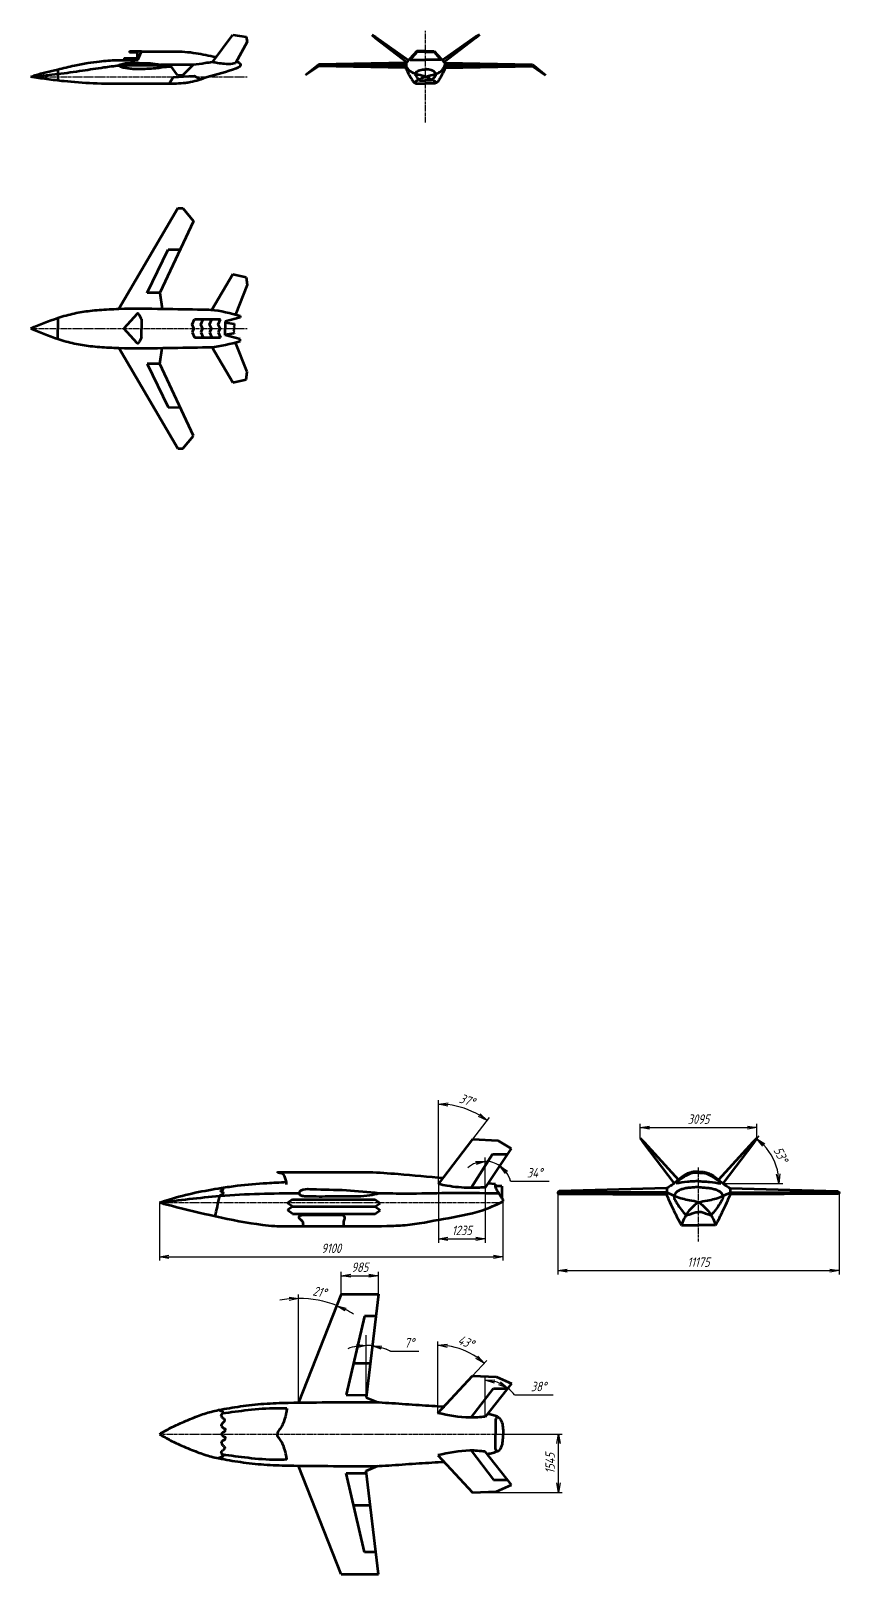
# Model space of a CAD drawing. Header units: millimetres. Extents: x -985956116104 to 1932156, y -552630487266 to 633586.
# Drawn here: x 5459 to 5887, y 35536 to 36354 of the extents above; entities that cross this region are included whole.
import ezdxf

# ---------------------------------------------------------------- set-up
doc = ezdxf.new("R2010")
doc.units = ezdxf.units.MM
doc.linetypes.add('CENTER', pattern=[2, 1.25, -0.25, 0.25, -0.25])
for name, color, linetype, lineweight in [('_axes (Оси)', 6, 'CENTER', 30), ('_basic (Основной)', 4, 'Continuous', 60), ('_contour (Тонкий)', 7, 'Continuous', 30)]:
    doc.layers.add(name, color=color, linetype=linetype, lineweight=lineweight)
doc.styles.add('ESKD', font='eskd.shx', dxfattribs={"oblique": 15, "height": 5})
doc.dimstyles.new('ESKD', dxfattribs={"dimtxt": 5, "dimasz": 5, "dimexe": 2, "dimexo": 0, "dimgap": 2, "dimtad": 1, "dimtoh": 1, "dimzin": 12, "dimdsep": 46, "dimtxsty": 'ESKD', "dimblk1": 'OPEN', "dimblk2": 'OPEN', "dimsah": 1, "dimcen": 5, "dimclrd": 256, "dimclre": 256, "dimclrt": 2, "dimadec": 0, "dimazin": 0, "dimtfac": 1, "dimtmove": 0, "dimatfit": 3, "dimldrblk": 'OPEN', "dimfxl": 1, "dimtolj": 1, "dimtzin": 12, "dimlwd": -1, "dimlwe": -1, "dimarcsym": 0})

# ---------------------------------------------------------------- blocks, each defined once
blk = doc.blocks.new('_OPEN')
at = {"color": 0, "linetype": 'ByBlock'}
for p, q in [((-1, 0.17), (0, 0)), ((0, 0), (-1, -0.17)), ((0, 0), (-1, 0))]:
    blk.add_line(p, q, dxfattribs=at)
blk = doc.blocks.new('*D606')
at = {"layer": '_contour (Тонкий)', "transparency": 16777216}
for p, q in [((5527.08, 35732.95), (5527.08, 35702.2)), ((5708.99, 35733.41), (5708.99, 35702.2)), ((5532.08, 35704.2), (5703.99, 35704.2))]:
    blk.add_line(p, q, dxfattribs=at)
at = {"layer": 'Defpoints', "color": 0, "transparency": 16777216}
for p in [(5527.08, 35732.95), (5708.99, 35733.41), (5708.99, 35704.2)]:
    blk.add_point(p, dxfattribs=at)
at = {"layer": '_contour (Тонкий)', "transparency": 16777216, "xscale": 5, "yscale": 5, "zscale": 5, "rotation": 180}
blk.add_blockref('_OPEN', (5527.08, 35704.2), dxfattribs=at)
at = {"layer": '_contour (Тонкий)', "transparency": 16777216, "xscale": 5, "yscale": 5, "zscale": 5}
blk.add_blockref('_OPEN', (5708.99, 35704.2), dxfattribs=at)
at = {"layer": '_contour (Тонкий)', "color": 2, "transparency": 16777216, "insert": (5618.03, 35708.7), "char_height": 5, "attachment_point": 5, "style": 'ESKD'}
blk.add_mtext('\\A1;9100', dxfattribs=at)
blk = doc.blocks.new('*D607')
at = {"layer": '_contour (Тонкий)', "transparency": 16777216}
for p, q in [((5674.89, 35742.68), (5674.89, 35711.68)), ((5699.58, 35740.91), (5699.58, 35711.68)), ((5679.89, 35713.68), (5694.58, 35713.68))]:
    blk.add_line(p, q, dxfattribs=at)
at = {"layer": 'Defpoints', "color": 0, "transparency": 16777216}
for p in [(5674.89, 35742.68), (5699.58, 35740.91), (5699.58, 35713.68)]:
    blk.add_point(p, dxfattribs=at)
at = {"layer": '_contour (Тонкий)', "transparency": 16777216, "xscale": 5, "yscale": 5, "zscale": 5, "rotation": 180}
blk.add_blockref('_OPEN', (5674.89, 35713.68), dxfattribs=at)
at = {"layer": '_contour (Тонкий)', "transparency": 16777216, "xscale": 5, "yscale": 5, "zscale": 5}
blk.add_blockref('_OPEN', (5699.58, 35713.68), dxfattribs=at)
at = {"layer": '_contour (Тонкий)', "color": 2, "transparency": 16777216, "insert": (5687.23, 35718.18), "char_height": 5, "attachment_point": 5, "style": 'ESKD'}
blk.add_mtext('\\A1;1235', dxfattribs=at)
blk = doc.blocks.new('*D608')
at = {"layer": '_contour (Тонкий)', "transparency": 16777216}
for p, q in [((5623.38, 35684.43), (5623.38, 35696.17)), ((5628.38, 35694.17), (5638.05, 35694.17)), ((5643.05, 35684.43), (5643.05, 35696.17))]:
    blk.add_line(p, q, dxfattribs=at)
at = {"layer": 'Defpoints', "color": 0, "transparency": 16777216}
for p in [(5643.05, 35694.17), (5623.38, 35684.43), (5643.05, 35684.43)]:
    blk.add_point(p, dxfattribs=at)
at = {"layer": '_contour (Тонкий)', "transparency": 16777216, "xscale": 5, "yscale": 5, "zscale": 5, "rotation": 180}
blk.add_blockref('_OPEN', (5623.38, 35694.17), dxfattribs=at)
at = {"layer": '_contour (Тонкий)', "transparency": 16777216, "xscale": 5, "yscale": 5, "zscale": 5}
blk.add_blockref('_OPEN', (5643.05, 35694.17), dxfattribs=at)
at = {"layer": '_contour (Тонкий)', "color": 2, "transparency": 16777216, "insert": (5633.21, 35698.67), "char_height": 5, "attachment_point": 5, "style": 'ESKD'}
blk.add_mtext('\\A1;985', dxfattribs=at)
blk = doc.blocks.new('*D609')
at = {"layer": '_contour (Тонкий)', "transparency": 16777216}
for p, q in [((5781.7, 35767.03), (5781.7, 35774.63)), ((5786.7, 35772.63), (5838.56, 35772.63)), ((5843.56, 35767.03), (5843.56, 35774.63))]:
    blk.add_line(p, q, dxfattribs=at)
at = {"layer": 'Defpoints', "color": 0, "transparency": 16777216}
for p in [(5843.56, 35772.63), (5781.7, 35767.03), (5843.56, 35767.03)]:
    blk.add_point(p, dxfattribs=at)
at = {"layer": '_contour (Тонкий)', "transparency": 16777216, "xscale": 5, "yscale": 5, "zscale": 5, "rotation": 180}
blk.add_blockref('_OPEN', (5781.7, 35772.63), dxfattribs=at)
at = {"layer": '_contour (Тонкий)', "transparency": 16777216, "xscale": 5, "yscale": 5, "zscale": 5}
blk.add_blockref('_OPEN', (5843.56, 35772.63), dxfattribs=at)
at = {"layer": '_contour (Тонкий)', "color": 2, "transparency": 16777216, "insert": (5812.63, 35777.13), "char_height": 5, "attachment_point": 5, "style": 'ESKD'}
blk.add_mtext('\\A1;3095', dxfattribs=at)
blk = doc.blocks.new('*D610')
at = {"layer": '_contour (Тонкий)', "transparency": 16777216}
for p, q in [((5738.13, 35738.19), (5738.13, 35694.86)), ((5887.13, 35738.19), (5887.13, 35694.86)), ((5743.13, 35696.86), (5882.13, 35696.86))]:
    blk.add_line(p, q, dxfattribs=at)
at = {"layer": 'Defpoints', "color": 0, "transparency": 16777216}
for p in [(5738.13, 35738.19), (5887.13, 35738.19), (5887.13, 35696.86)]:
    blk.add_point(p, dxfattribs=at)
at = {"layer": '_contour (Тонкий)', "transparency": 16777216, "xscale": 5, "yscale": 5, "zscale": 5, "rotation": 180}
blk.add_blockref('_OPEN', (5738.13, 35696.86), dxfattribs=at)
at = {"layer": '_contour (Тонкий)', "transparency": 16777216, "xscale": 5, "yscale": 5, "zscale": 5}
blk.add_blockref('_OPEN', (5887.13, 35696.86), dxfattribs=at)
at = {"layer": '_contour (Тонкий)', "color": 2, "transparency": 16777216, "insert": (5812.63, 35701.36), "char_height": 5, "attachment_point": 5, "style": 'ESKD'}
blk.add_mtext('\\A1;11175', dxfattribs=at)
blk = doc.blocks.new('*D611')
at = {"layer": '_contour (Тонкий)', "transparency": 16777216}
blk.add_line((5600.76, 35675.34), (5600.76, 35684.14), dxfattribs=at)
for start, end in [(95.19467, 100.38933), (68.5138, 90), (58.12446, 63.31913)]:
    blk.add_arc((5600.76, 35626.97), 55.17, start, end, dxfattribs=at)
at = {"layer": 'Defpoints', "color": 0, "transparency": 16777216}
for p in [(5614.41, 35680.42), (5623.38, 35684.43), (5600.76, 35675.34), (5600.76, 35626.97), (5600.76, 35626.97)]:
    blk.add_point(p, dxfattribs=at)
at = {"layer": '_contour (Тонкий)', "transparency": 16777216, "xscale": 5, "yscale": 5, "zscale": 5}
for p, rotation in [((5600.76, 35682.14), 2.597333120006582), ((5620.97, 35678.3), 155.9164624053254)]:
    blk.add_blockref('_OPEN', p, dxfattribs=dict(at, rotation=rotation))
at = {"layer": '_contour (Тонкий)', "color": 2, "transparency": 16777216, "insert": (5611.89, 35685.59), "char_height": 5, "attachment_point": 5, "rotation": 349.2569, "style": 'ESKD'}
blk.add_mtext('\\A1;21°', dxfattribs=at)
blk = doc.blocks.new('*D612')
at = {"layer": '_contour (Тонкий)', "transparency": 16777216}
blk.add_line((5649.36, 35654.12), (5664.46, 35654.12), dxfattribs=at)
for start, end in [(100.41834, 110.83668), (83.24197, 90), (62.31791, 83.24197), (62.40529, 72.82363)]:
    blk.add_arc((5636.57, 35629.74), 27.54, start, end, dxfattribs=at)
at = {"layer": 'Defpoints', "color": 0, "transparency": 16777216}
for p in [(5643.05, 35684.43), (5636.57, 35662.65), (5637.65, 35657.25), (5636.57, 35629.74), (5636.57, 35629.74)]:
    blk.add_point(p, dxfattribs=at)
at = {"layer": '_contour (Тонкий)', "transparency": 16777216, "xscale": 5, "yscale": 5, "zscale": 5}
for p, rotation in [((5636.57, 35657.27), 5.20916918623181), ((5639.81, 35657.08), 168.032800485204)]:
    blk.add_blockref('_OPEN', p, dxfattribs=dict(at, rotation=rotation))
at = {"layer": '_contour (Тонкий)', "color": 2, "transparency": 16777216, "insert": (5659.41, 35658.62), "char_height": 5, "attachment_point": 5, "style": 'ESKD'}
blk.add_mtext('\\A1;7°', dxfattribs=at)
blk = doc.blocks.new('*D613')
at = {"layer": '_contour (Тонкий)', "transparency": 16777216}
for p, q in [((5674.61, 35642.33), (5674.61, 35659.38)), ((5692.88, 35641.14), (5700.4, 35649.28))]:
    blk.add_line(p, q, dxfattribs=at)
blk.add_arc((5674.61, 35621.41), 35.97, 55.18042, 82.02932, dxfattribs=at)
at = {"layer": 'Defpoints', "color": 0, "transparency": 16777216}
for p in [(5691.79, 35653.01), (5674.61, 35642.33), (5692.88, 35641.14), (5674.61, 35621.41), (5674.61, 35621.41)]:
    blk.add_point(p, dxfattribs=at)
at = {"layer": '_contour (Тонкий)', "transparency": 16777216, "xscale": 5, "yscale": 5, "zscale": 5}
for p, rotation in [((5674.61, 35657.38), 176.0146624658253), ((5699.05, 35647.81), 321.1950869009864)]:
    blk.add_blockref('_OPEN', p, dxfattribs=dict(at, rotation=rotation))
at = {"layer": '_contour (Тонкий)', "color": 2, "transparency": 16777216, "insert": (5689.37, 35659.09), "char_height": 5, "attachment_point": 5, "rotation": 338.60487, "style": 'ESKD'}
blk.add_mtext('\\A1;43°', dxfattribs=at)
blk = doc.blocks.new('*D614')
at = {"layer": '_contour (Тонкий)', "transparency": 16777216}
for p, q in [((5699.64, 35637.03), (5699.64, 35640.76)), ((5715.13, 35630.98), (5735.69, 35630.98))]:
    blk.add_line(p, q, dxfattribs=at)
for start, end in [(66.39578, 75.11192), (36.61961, 51.50769)]:
    blk.add_arc((5699.64, 35619.47), 19.3, start, end, dxfattribs=at)
at = {"layer": 'Defpoints', "color": 0, "transparency": 16777216}
for p in [(5699.64, 35637.03), (5703.92, 35638.28), (5713.63, 35637.05), (5699.64, 35619.47), (5699.64, 35619.47)]:
    blk.add_point(p, dxfattribs=at)
at = {"layer": '_contour (Тонкий)', "transparency": 16777216, "xscale": 5, "yscale": 5, "zscale": 5}
for p, rotation in [((5699.64, 35638.76), 172.5559576662607), ((5711.65, 35634.57), 328.9517335787407)]:
    blk.add_blockref('_OPEN', p, dxfattribs=dict(at, rotation=rotation))
at = {"layer": '_contour (Тонкий)', "color": 2, "transparency": 16777216, "insert": (5727.91, 35635.48), "char_height": 5, "attachment_point": 5, "style": 'ESKD'}
blk.add_mtext('\\A1;38°', dxfattribs=at)
blk = doc.blocks.new('*D615')
at = {"layer": '_contour (Тонкий)', "transparency": 16777216}
for p, q in [((5709.09, 35610.25), (5740.48, 35610.25)), ((5738.48, 35584.36), (5738.48, 35605.25)), ((5692.88, 35579.36), (5740.48, 35579.36))]:
    blk.add_line(p, q, dxfattribs=at)
at = {"layer": 'Defpoints', "color": 0, "transparency": 16777216}
for p in [(5709.09, 35610.25), (5738.48, 35610.25), (5692.88, 35579.36)]:
    blk.add_point(p, dxfattribs=at)
at = {"layer": '_contour (Тонкий)', "transparency": 16777216, "xscale": 5, "yscale": 5, "zscale": 5}
for p, rotation in [((5738.48, 35610.25), 90), ((5738.48, 35579.36), 270)]:
    blk.add_blockref('_OPEN', p, dxfattribs=dict(at, rotation=rotation))
at = {"layer": '_contour (Тонкий)', "color": 2, "transparency": 16777216, "insert": (5733.98, 35594.8), "char_height": 5, "attachment_point": 5, "rotation": 90, "style": 'ESKD'}
blk.add_mtext('\\A1;1545', dxfattribs=at)
blk = doc.blocks.new('*D616')
at = {"layer": '_contour (Тонкий)', "transparency": 16777216}
for p, q in [((5674.89, 35765.91), (5674.89, 35787.12)), ((5693.14, 35766.53), (5701.89, 35777.98))]:
    blk.add_line(p, q, dxfattribs=at)
blk.add_arc((5674.89, 35742.68), 42.44, 59.34165, 83.24632, dxfattribs=at)
at = {"layer": 'Defpoints', "color": 0, "transparency": 16777216}
for p in [(5692.79, 35781.16), (5674.89, 35765.91), (5693.14, 35766.53), (5674.89, 35742.68), (5674.89, 35742.68)]:
    blk.add_point(p, dxfattribs=at)
at = {"layer": '_contour (Тонкий)', "transparency": 16777216, "xscale": 5, "yscale": 5, "zscale": 5}
for p, rotation in [((5674.89, 35785.12), 176.6231613856791), ((5700.68, 35776.39), 325.9648067740238)]:
    blk.add_blockref('_OPEN', p, dxfattribs=dict(at, rotation=rotation))
at = {"layer": '_contour (Тонкий)', "color": 2, "transparency": 16777216, "insert": (5689.95, 35787.14), "char_height": 5, "attachment_point": 5, "rotation": 341.29398, "style": 'ESKD'}
blk.add_mtext('\\A1;37°', dxfattribs=at)
blk = doc.blocks.new('*D617')
at = {"layer": '_contour (Тонкий)', "transparency": 16777216}
for p, q in [((5699.58, 35751.48), (5699.58, 35756.76)), ((5713.03, 35744.22), (5733.59, 35744.22))]:
    blk.add_line(p, q, dxfattribs=at)
for start, end in [(110.79547, 131.59094), (56.1511, 90), (13.83271, 56.1511), (14.56016, 35.35563)]:
    blk.add_arc((5699.58, 35740.91), 13.85, start, end, dxfattribs=at)
at = {"layer": 'Defpoints', "color": 0, "transparency": 16777216}
for p in [(5702.29, 35754.49), (5713.45, 35761.59), (5699.58, 35751.48), (5699.58, 35740.91), (5699.58, 35740.91)]:
    blk.add_point(p, dxfattribs=at)
at = {"layer": '_contour (Тонкий)', "transparency": 16777216, "xscale": 5, "yscale": 5, "zscale": 5}
for p, rotation in [((5699.58, 35754.76), 10.39773408947932), ((5707.3, 35752.41), 135.7533658201594)]:
    blk.add_blockref('_OPEN', p, dxfattribs=dict(at, rotation=rotation))
at = {"layer": '_contour (Тонкий)', "color": 2, "transparency": 16777216, "insert": (5725.81, 35748.72), "char_height": 5, "attachment_point": 5, "style": 'ESKD'}
blk.add_mtext('\\A1;34°', dxfattribs=at)
blk = doc.blocks.new('*D618')
at = {"layer": '_contour (Тонкий)', "transparency": 16777216}
for p, q in [((5841.79, 35764.48), (5844.71, 35768.34)), ((5854.21, 35743.07), (5857.27, 35743.07))]:
    blk.add_line(p, q, dxfattribs=at)
blk.add_arc((5825.59, 35743.07), 29.68, 9.66381, 43.22926, dxfattribs=at)
at = {"layer": 'Defpoints', "color": 0, "transparency": 16777216}
for p in [(5841.79, 35764.48), (5853.88, 35752.06), (5825.59, 35743.07), (5825.59, 35743.07), (5854.21, 35743.07)]:
    blk.add_point(p, dxfattribs=at)
at = {"layer": '_contour (Тонкий)', "transparency": 16777216, "xscale": 5, "yscale": 5, "zscale": 5}
for p, rotation in [((5843.5, 35766.74), 138.0611638472383), ((5855.27, 35743.07), 274.8319030059862)]:
    blk.add_blockref('_OPEN', p, dxfattribs=dict(at, rotation=rotation))
at = {"layer": '_contour (Тонкий)', "color": 2, "transparency": 16777216, "insert": (5856.2, 35758.3), "char_height": 5, "attachment_point": 5, "rotation": 296.44653, "style": 'ESKD'}
blk.add_mtext('\\A1;53°', dxfattribs=at)

msp = doc.modelspace()

# ---------------------------------------------------------------- linework, layer by layer
at = {"layer": '_axes (Оси)', "transparency": 33554687}
for p, q in [((5668.002, 36305.079), (5668.002, 36353.672)), ((5458.91, 36329.376), (5573.495, 36329.376)), ((5458.91, 36196.042), (5573.578, 36196.042)), ((5812.627, 35712.338), (5812.627, 35751.535)), ((5527.076, 35732.954), (5709.076, 35732.954)), ((5527.076, 35610.25), (5709.076, 35610.25))]:
    msp.add_line(p, q, dxfattribs=at)
at = {"layer": '_basic (Основной)', "transparency": 33554687}
for p, q in [((5555.071, 36337.122), (5565.924, 36351.533)), ((5565.924, 36351.533), (5573.028, 36350.575)), ((5573.028, 36350.575), (5573.495, 36347.775)), ((5639.491, 36351.567), (5641.487, 36349.772)), ((5639.491, 36351.567), (5641.563, 36350.529)), ((5641.563, 36350.529), (5659.021, 36338.106)), ((5694.441, 36350.529), (5676.983, 36338.106)), ((5696.513, 36351.567), (5694.441, 36350.529)), ((5696.513, 36351.567), (5694.517, 36349.772)), ((5517.477, 36342.766), (5511.226, 36342.766)), ((5511.24, 36342.367), (5515.228, 36342.367)), ((5515.228, 36342.367), (5515.228, 36339.058)), ((5515.53, 36338.239), (5517.477, 36342.766)), ((5573.495, 36347.775), (5567.275, 36336.49)), ((5641.487, 36349.772), (5658.062, 36337.04)), ((5663.369, 36342.939), (5657.771, 36336.717)), ((5663.495, 36342.518), (5660.743, 36339.372)), ((5668.002, 36342.939), (5663.369, 36342.939)), ((5668.002, 36342.518), (5663.495, 36342.518)), ((5668.002, 36342.939), (5672.635, 36342.939)), ((5668.002, 36342.518), (5672.509, 36342.518)), ((5672.509, 36342.518), (5675.261, 36339.372)), ((5672.635, 36342.939), (5678.233, 36336.717)), ((5694.517, 36349.772), (5677.942, 36337.04)), ((5532.809, 36335.304), (5505.619, 36335.304)), ((5515.228, 36339.058), (5508.472, 36339.058)), ((5508.481, 36338.912), (5515.819, 36338.912)), ((5508.481, 36338.912), (5508.481, 36338.215)), ((5544.933, 36335.702), (5527.578, 36335.711)), ((5528.262, 36334.424), (5533.209, 36334.76)), ((5536.625, 36330.114), (5532.809, 36335.304)), ((5539.491, 36330.114), (5544.933, 36335.702)), ((5611.409, 36335.851), (5604.499, 36330.215)), ((5611.408, 36335.489), (5604.499, 36330.215)), ((5611.4, 36335.038), (5604.499, 36330.215)), ((5657.415, 36334.096), (5611.4, 36335.038)), ((5657.771, 36335.489), (5611.408, 36335.489)), ((5657.771, 36336.717), (5611.409, 36335.851)), ((5657.771, 36335.489), (5657.415, 36334.096)), ((5657.771, 36336.717), (5657.771, 36335.489)), ((5660.743, 36339.372), (5659.949, 36338.379)), ((5659.949, 36338.379), (5668.002, 36338.379)), ((5676.055, 36338.379), (5668.002, 36338.379)), ((5675.261, 36339.372), (5676.055, 36338.379)), ((5678.233, 36336.717), (5678.233, 36335.489)), ((5678.233, 36336.717), (5724.595, 36335.851)), ((5678.233, 36335.489), (5724.596, 36335.489)), ((5678.233, 36335.489), (5678.589, 36334.096)), ((5678.589, 36334.096), (5724.603, 36335.038)), ((5724.595, 36335.851), (5731.505, 36330.215)), ((5724.596, 36335.489), (5731.505, 36330.215)), ((5724.603, 36335.038), (5731.505, 36330.215)), ((5473.118, 36333.242), (5473.244, 36327.321)), ((5532.213, 36325.593), (5534.232, 36329.101)), ((5534.232, 36329.101), (5545.473, 36329.843)), ((5536.625, 36330.114), (5539.491, 36330.114)), ((5545.473, 36329.843), (5548.752, 36327.894)), ((5505.589, 36206.413), (5536.829, 36259.734)), ((5544.991, 36252.886), (5527.221, 36214.854)), ((5536.829, 36259.734), (5539.382, 36259.734)), ((5539.382, 36259.734), (5544.991, 36252.886)), ((5520.593, 36214.854), (5531.639, 36237.84)), ((5531.639, 36237.84), (5537.976, 36237.873)), ((5554.739, 36205.867), (5565.837, 36224.768)), ((5565.837, 36224.768), (5573.014, 36223.138)), ((5573.014, 36223.138), (5573.578, 36219.051)), ((5527.221, 36214.854), (5520.593, 36214.854)), ((5527.221, 36214.854), (5528.469, 36206.419)), ((5573.578, 36219.051), (5567.261, 36203.451)), ((5515.163, 36203.78), (5508.215, 36196.042)), ((5473.189, 36201.617), (5473.189, 36196.042)), ((5473.189, 36190.468), (5473.189, 36196.042)), ((5515.163, 36188.305), (5508.215, 36196.042)), ((5517.592, 36200.857), (5517.592, 36196.042)), ((5517.592, 36191.228), (5517.592, 36196.042)), ((5544.298, 36198.113), (5545.536, 36200.893)), ((5545.258, 36196.042), (5544.298, 36198.113)), ((5545.258, 36196.042), (5544.298, 36193.972)), ((5545.536, 36200.893), (5550.172, 36200.893)), ((5548.934, 36198.113), (5550.172, 36200.893)), ((5549.894, 36196.042), (5548.934, 36198.113)), ((5549.894, 36196.042), (5548.934, 36193.972)), ((5550.172, 36200.893), (5554.807, 36200.893)), ((5553.569, 36198.113), (5554.807, 36200.893)), ((5554.529, 36196.042), (5553.569, 36198.113)), ((5554.529, 36196.042), (5553.569, 36193.972)), ((5554.807, 36200.893), (5559.443, 36200.893)), ((5558.205, 36198.113), (5559.443, 36200.893)), ((5559.165, 36196.042), (5558.205, 36198.113)), ((5559.165, 36196.042), (5558.205, 36193.972)), ((5569.868, 36201.775), (5561.786, 36199.634)), ((5561.786, 36199.634), (5561.786, 36196.042)), ((5561.786, 36199.239), (5566.565, 36198.543)), ((5561.786, 36192.45), (5561.786, 36196.042)), ((5566.737, 36197.258), (5566.295, 36196.711)), ((5566.295, 36196.711), (5566.752, 36196.042)), ((5566.295, 36195.373), (5566.752, 36196.042)), ((5566.737, 36194.826), (5566.295, 36195.373)), ((5566.731, 36198.141), (5566.358, 36197.768)), ((5566.358, 36197.768), (5566.737, 36197.258)), ((5566.565, 36198.543), (5566.731, 36198.141)), ((5569.868, 36202.76), (5569.868, 36201.775)), ((5544.298, 36193.972), (5545.536, 36191.192)), ((5545.536, 36191.192), (5550.172, 36191.192)), ((5548.934, 36193.972), (5550.172, 36191.192)), ((5550.172, 36191.192), (5554.807, 36191.192)), ((5553.569, 36193.972), (5554.807, 36191.192)), ((5554.807, 36191.192), (5559.443, 36191.192)), ((5558.205, 36193.972), (5559.443, 36191.192)), ((5561.786, 36192.845), (5566.565, 36193.541)), ((5569.868, 36190.309), (5561.786, 36192.45)), ((5566.358, 36194.316), (5566.737, 36194.826)), ((5566.731, 36193.943), (5566.358, 36194.316)), ((5566.565, 36193.541), (5566.731, 36193.943)), ((5573.578, 36173.034), (5567.261, 36188.633)), ((5569.868, 36189.324), (5569.868, 36190.309)), ((5505.589, 36185.671), (5536.829, 36132.351)), ((5527.221, 36177.231), (5528.469, 36185.665)), ((5554.739, 36186.218), (5565.837, 36167.317)), ((5527.221, 36177.231), (5520.593, 36177.231)), ((5520.593, 36177.231), (5531.639, 36154.244)), ((5544.991, 36139.198), (5527.221, 36177.231)), ((5573.014, 36168.947), (5573.578, 36173.034)), ((5565.837, 36167.317), (5573.014, 36168.947)), ((5531.639, 36154.244), (5537.976, 36154.211)), ((5539.382, 36132.351), (5544.991, 36139.198)), ((5536.829, 36132.351), (5539.382, 36132.351)), ((5674.89, 35742.676), (5693.137, 35766.532)), ((5693.137, 35766.532), (5706.333, 35765.773)), ((5706.333, 35765.773), (5713.453, 35761.591)), ((5781.695, 35767.029), (5783.467, 35764.481)), ((5781.695, 35767.029), (5783.904, 35764.987)), ((5783.467, 35764.481), (5799.662, 35743.073)), ((5783.904, 35764.987), (5802.033, 35745.051)), ((5841.351, 35764.987), (5823.221, 35745.051)), ((5841.787, 35764.481), (5825.593, 35743.073)), ((5843.559, 35767.029), (5841.351, 35764.987)), ((5843.559, 35767.029), (5841.787, 35764.481)), ((5692.151, 35740.715), (5703.5, 35758.486)), ((5713.453, 35761.591), (5699.58, 35740.906)), ((5703.5, 35758.486), (5711.37, 35758.486)), ((5705.011, 35742.587), (5700.95, 35742.949)), ((5708.386, 35741.576), (5705.02, 35741.649)), ((5708.386, 35741.576), (5708.405, 35735.528)), ((5795.765, 35738.403), (5738.128, 35738.194)), ((5795.927, 35740.565), (5738.722, 35738.929)), ((5738.725, 35737.471), (5795.72, 35737.242)), ((5795.935, 35738.404), (5795.72, 35737.242)), ((5795.927, 35740.565), (5795.935, 35738.404)), ((5829.328, 35740.565), (5829.32, 35738.404)), ((5829.32, 35738.404), (5829.535, 35737.242)), ((5829.328, 35740.565), (5886.533, 35738.929)), ((5829.489, 35738.403), (5887.127, 35738.194)), ((5886.53, 35737.471), (5829.535, 35737.242)), ((5597.493, 35734.613), (5594.833, 35732.692)), ((5597.493, 35730.771), (5594.833, 35732.692)), ((5597.493, 35730.771), (5594.833, 35728.85)), ((5597.493, 35734.613), (5641.25, 35734.613)), ((5597.493, 35730.771), (5641.25, 35730.771)), ((5641.25, 35734.613), (5643.91, 35732.692)), ((5641.25, 35730.771), (5643.91, 35732.692)), ((5641.25, 35730.771), (5643.91, 35728.85)), ((5597.493, 35726.929), (5594.833, 35728.85)), ((5597.493, 35726.929), (5641.25, 35726.929)), ((5603.013, 35726.378), (5623.568, 35726.378)), ((5641.25, 35726.929), (5643.91, 35728.85)), ((5803.569, 35720.938), (5812.627, 35720.938)), ((5821.686, 35720.938), (5812.627, 35720.938)), ((5623.382, 35684.426), (5600.765, 35626.968)), ((5623.382, 35684.426), (5643.047, 35684.426)), ((5643.047, 35684.426), (5636.566, 35629.737)), ((5635.76, 35672.77), (5626.016, 35631.001)), ((5641.666, 35672.77), (5635.76, 35672.77)), ((5629.965, 35647.93), (5638.722, 35647.93)), ((5674.61, 35621.411), (5692.878, 35641.145)), ((5692.878, 35641.145), (5705.537, 35640.685)), ((5705.537, 35640.685), (5713.626, 35637.054)), ((5626.016, 35631.001), (5636.71, 35630.948)), ((5692.183, 35618.974), (5704.1, 35634.499)), ((5713.626, 35637.054), (5699.64, 35619.466)), ((5704.1, 35634.499), (5711.594, 35634.499)), ((5636.566, 35629.737), (5642.67, 35627.135)), ((5674.61, 35599.09), (5692.878, 35579.355)), ((5692.183, 35601.526), (5704.1, 35586.001)), ((5713.626, 35583.446), (5699.64, 35601.034)), ((5623.382, 35536.075), (5600.765, 35593.532)), ((5636.566, 35590.763), (5642.67, 35593.366)), ((5643.047, 35536.075), (5636.566, 35590.763)), ((5626.016, 35589.499), (5636.71, 35589.553)), ((5635.76, 35547.73), (5626.016, 35589.499)), ((5704.1, 35586.001), (5711.594, 35586.001)), ((5705.537, 35579.815), (5713.626, 35583.446)), ((5692.878, 35579.355), (5705.537, 35579.815)), ((5629.965, 35572.571), (5638.722, 35572.571)), ((5641.666, 35547.73), (5635.76, 35547.73)), ((5623.382, 35536.075), (5643.047, 35536.075))]:
    msp.add_line(p, q, dxfattribs=at)
for points in [[(5511.226, 36342.766), (5511.128, 36342.668), (5511.123, 36342.501), (5511.24, 36342.367)], [(5517.477, 36342.766), (5522.179, 36342.766), (5525.681, 36342.766), (5530.742, 36342.766), (5535.042, 36342.766), (5540.526, 36342.597), (5546.272, 36341.882), (5556.871, 36339.842)], [(5458.91, 36329.376), (5461.062, 36330.122), (5473.134, 36333.246), (5481.972, 36335.336), (5489.197, 36336.762), (5495.342, 36337.491), (5504.492, 36338.17), (5509.097, 36338.216), (5515.53, 36338.239)], [(5567.773, 36337.393), (5569.018, 36336.94), (5569.481, 36336.662), (5569.79, 36336.23), (5569.929, 36335.674), (5569.404, 36334.67), (5568.322, 36334.006), (5567.704, 36333.759), (5552.338, 36329.075), (5543.448, 36326.445), (5540.827, 36326.049), (5531.036, 36325.58), (5509.589, 36325.603), (5491.863, 36325.829), (5476.518, 36326.972), (5467.458, 36328.045), (5458.91, 36329.376)], [(5458.91, 36329.376), (5460.784, 36329.562), (5473.193, 36330.898), (5486.282, 36332.657), (5497.596, 36334.37), (5505.619, 36335.401)], [(5505.619, 36335.401), (5505.809, 36335.599), (5506.441, 36335.894), (5507.674, 36336.274), (5509.046, 36336.515), (5511.252, 36336.633)], [(5505.619, 36335.401), (5505.943, 36335.078), (5506.907, 36334.561), (5508.642, 36334.197), (5510.832, 36333.838), (5513.616, 36333.597), (5516.115, 36333.522), (5520.615, 36333.672), (5524.98, 36333.943), (5528.262, 36334.424)], [(5508.472, 36339.058), (5508.43, 36339.029), (5508.423, 36338.945), (5508.441, 36338.921), (5508.481, 36338.912)], [(5511.25, 36336.633), (5514.089, 36336.7), (5518.194, 36336.616), (5522.036, 36336.523), (5527.578, 36335.711)], [(5555.071, 36337.122), (5551.234, 36336.512), (5544.933, 36335.702)], [(5567.275, 36336.49), (5565.727, 36336.171), (5561.499, 36336.196), (5557.861, 36336.589), (5555.071, 36337.122)], [(5657.415, 36334.096), (5657.864, 36333.239), (5659.882, 36329.397), (5660.863, 36327.734), (5661.564, 36326.665), (5662.405, 36326.053), (5663.456, 36325.772), (5664.791, 36325.709), (5668.002, 36325.709)], [(5668.002, 36329.376), (5666.197, 36329.835), (5662.202, 36331.107), (5659.763, 36332.308), (5658.276, 36334.185), (5657.771, 36335.489)], [(5668.002, 36329.376), (5669.806, 36329.835), (5673.801, 36331.107), (5676.241, 36332.308), (5677.727, 36334.185), (5678.233, 36335.489)], [(5678.589, 36334.096), (5678.14, 36333.239), (5676.122, 36329.397), (5675.141, 36327.734), (5674.44, 36326.665), (5673.599, 36326.053), (5672.547, 36325.772), (5671.213, 36325.709), (5668.002, 36325.709)], [(5668.002, 36329.376), (5666.94, 36328.987), (5665.225, 36328.104), (5663.387, 36327.168), (5661.984, 36326.296)], [(5662.434, 36331.024), (5663.26, 36331.955), (5664.947, 36332.808), (5666.338, 36333.138), (5667.259, 36333.264), (5668.002, 36333.363)], [(5662.434, 36331.024), (5662.677, 36330.177), (5663.327, 36329.079), (5664.506, 36327.742)], [(5664.506, 36327.742), (5665.2, 36327.44), (5665.987, 36327.332), (5667.512, 36327.311), (5668.002, 36327.311)], [(5673.57, 36331.024), (5672.744, 36331.955), (5671.057, 36332.808), (5669.665, 36333.138), (5668.745, 36333.264), (5668.002, 36333.363)], [(5668.002, 36329.376), (5669.064, 36328.987), (5670.779, 36328.104), (5672.617, 36327.168), (5674.02, 36326.296)], [(5671.498, 36327.742), (5670.804, 36327.44), (5670.016, 36327.332), (5668.492, 36327.311), (5668.002, 36327.311)], [(5673.57, 36331.024), (5673.327, 36330.177), (5672.677, 36329.079), (5671.498, 36327.742)], [(5458.91, 36196.042), (5473.218, 36201.626), (5481.908, 36203.995), (5490.302, 36205.376), (5500.326, 36206.166), (5505.559, 36206.412), (5528.865, 36206.412), (5549.833, 36206.071)], [(5517.592, 36200.857), (5515.974, 36203.711), (5515.794, 36203.911), (5515.534, 36203.991), (5515.163, 36203.78)], [(5549.833, 36206.071), (5554.189, 36205.91), (5569.868, 36202.76)], [(5458.91, 36196.042), (5473.218, 36190.458), (5481.908, 36188.09), (5490.302, 36186.708), (5500.326, 36185.919), (5505.559, 36185.672), (5528.865, 36185.672), (5549.833, 36186.014)], [(5517.592, 36191.228), (5515.974, 36188.373), (5515.794, 36188.174), (5515.534, 36188.094), (5515.163, 36188.305)], [(5549.833, 36186.014), (5554.189, 36186.175), (5569.868, 36189.324)], [(5589.709, 35748.789), (5589.653, 35748.883), (5589.842, 35749.085)], [(5589.709, 35748.789), (5591.876, 35748.45), (5593.294, 35746.541), (5594.249, 35742.506)], [(5589.842, 35749.085), (5595.407, 35749.085), (5620.046, 35749.088), (5628.314, 35749.065)], [(5628.314, 35749.065), (5638.096, 35749.028), (5653.563, 35748.097), (5677.448, 35745.972)], [(5812.627, 35749.297), (5810.477, 35749.216), (5808.73, 35748.891), (5806.291, 35747.998), (5803.283, 35746.048), (5800.357, 35743.652), (5797.878, 35741.743), (5796.74, 35741.052), (5795.927, 35740.565)], [(5812.627, 35748.771), (5809.971, 35748.601), (5806.965, 35747.685), (5804.366, 35746.132), (5802.277, 35744.554), (5800.723, 35743.085)], [(5812.627, 35749.297), (5814.777, 35749.216), (5816.525, 35748.891), (5818.963, 35747.998), (5821.971, 35746.048), (5824.897, 35743.652), (5827.377, 35741.743), (5828.515, 35741.052), (5829.328, 35740.565)], [(5812.627, 35748.771), (5815.283, 35748.601), (5818.29, 35747.685), (5820.888, 35746.132), (5822.977, 35744.554), (5824.531, 35743.085)], [(5527.076, 35732.954), (5532.198, 35734.637), (5546.012, 35738.184), (5559.956, 35740.749)], [(5527.076, 35732.954), (5542.823, 35734.816), (5559.05, 35736.53), (5601.01, 35737.911)], [(5559.115, 35736.536), (5559.698, 35737.017), (5560.479, 35737.463), (5560.817, 35737.753), (5560.949, 35738.066), (5560.716, 35738.376), (5560.134, 35738.618), (5559.742, 35738.803), (5559.631, 35738.937), (5559.608, 35739.115), (5559.787, 35739.316), (5560.412, 35739.584), (5560.837, 35739.83), (5560.837, 35740.057), (5560.439, 35740.291), (5560.055, 35740.41), (5559.89, 35740.477), (5559.847, 35740.73)], [(5559.956, 35740.749), (5568.398, 35741.885), (5583.988, 35743.254), (5594.157, 35743.859)], [(5601.01, 35737.911), (5601.603, 35738.931), (5603.249, 35739.8), (5607.949, 35740.05), (5626.088, 35739.491), (5643.357, 35737.938)], [(5601.01, 35737.911), (5601.19, 35737.351), (5602.683, 35736.577), (5605.172, 35736.329), (5618.194, 35736.246), (5632.115, 35736.327), (5638.584, 35736.824), (5643.357, 35737.938)], [(5643.357, 35737.938), (5657.937, 35737.773), (5679.363, 35738.059), (5706.844, 35737.871)], [(5699.58, 35740.906), (5691.491, 35740.72), (5679.551, 35741.786), (5674.89, 35742.676)], [(5708.993, 35733.409), (5709.103, 35733.803), (5709.103, 35734.39), (5708.99, 35734.655), (5708.364, 35735.582), (5706.659, 35738.176), (5705.466, 35740.334), (5705.049, 35741.451), (5705.011, 35742.587)], [(5738.722, 35738.929), (5738.128, 35738.165), (5738.725, 35737.471)], [(5803.569, 35720.938), (5799.653, 35728.575), (5795.72, 35737.242)], [(5812.627, 35733.194), (5807.877, 35734.057), (5800.48, 35736.088), (5795.765, 35738.403)], [(5812.627, 35741.113), (5811.23, 35741.027), (5808.523, 35740.77), (5805.945, 35740.469), (5803.883, 35739.954), (5801.993, 35739.138), (5800.833, 35738.28), (5800.145, 35737.378), (5799.718, 35736.41)], [(5812.627, 35744.182), (5809.99, 35744.141), (5806.779, 35743.857), (5800.723, 35743.085)], [(5812.627, 35744.182), (5815.265, 35744.141), (5818.476, 35743.857), (5824.531, 35743.085)], [(5812.627, 35741.113), (5814.025, 35741.027), (5816.731, 35740.77), (5819.309, 35740.469), (5821.371, 35739.954), (5823.262, 35739.138), (5824.422, 35738.28), (5825.109, 35737.378), (5825.536, 35736.41)], [(5812.627, 35733.194), (5817.377, 35734.057), (5824.775, 35736.088), (5829.489, 35738.403)], [(5821.686, 35720.938), (5825.601, 35728.575), (5829.535, 35737.242)], [(5886.533, 35738.929), (5887.127, 35738.165), (5886.53, 35737.471)], [(5527.076, 35732.954), (5533.347, 35731.308), (5556.729, 35725.709), (5581.679, 35721.156), (5588.034, 35720.545), (5598.289, 35720.358), (5625.274, 35720.402), (5647.487, 35720.539), (5657.273, 35721.007), (5677.451, 35724.284), (5697.802, 35728.777), (5708.993, 35733.409)], [(5556.565, 35725.745), (5557.71, 35730.724), (5559.115, 35736.536)], [(5799.718, 35736.41), (5799.716, 35735.489), (5799.973, 35734.802), (5801.305, 35732.312), (5805.941, 35726.23)], [(5812.627, 35733.194), (5810.681, 35731.661), (5806.617, 35727.315), (5803.569, 35720.938)], [(5812.627, 35733.194), (5814.573, 35731.661), (5818.637, 35727.315), (5821.686, 35720.938)], [(5825.536, 35736.41), (5825.539, 35735.489), (5825.281, 35734.802), (5823.949, 35732.312), (5819.314, 35726.23)], [(5603.202, 35720.373), (5603.139, 35722.295), (5602.07, 35723.677), (5601.505, 35724.054), (5601.19, 35724.462), (5601.57, 35726.033), (5603.013, 35726.378)], [(5623.568, 35726.378), (5623.639, 35726.376), (5623.876, 35726.349), (5624.945, 35725.545), (5625.098, 35724.508), (5624.874, 35723.897), (5624.608, 35722.938), (5624.522, 35720.402)], [(5805.941, 35726.23), (5807.668, 35726.636), (5809.644, 35727.366), (5811.749, 35727.839), (5812.627, 35727.839)], [(5819.314, 35726.23), (5817.587, 35726.636), (5815.61, 35727.366), (5813.505, 35727.839), (5812.627, 35727.839)], [(5527.076, 35610.25), (5532.936, 35613.554), (5539.027, 35616.403), (5547.149, 35619.758), (5554.49, 35622.139), (5558.395, 35623.075)], [(5558.395, 35623.075), (5569.926, 35624.99), (5582.421, 35626.356), (5595.286, 35626.866), (5643.381, 35627.133)], [(5559.769, 35620.146), (5559.883, 35620.47), (5560.317, 35621.039), (5560.782, 35621.659), (5560.76, 35621.964), (5560.145, 35622.336), (5559.365, 35622.607), (5558.395, 35623.075)], [(5594.523, 35623.759), (5589.038, 35623.866), (5573.974, 35622.884), (5560.38, 35621.099)], [(5594.523, 35623.759), (5594.238, 35621.623), (5593.137, 35617.633), (5591.845, 35614.514), (5590.486, 35612.463), (5589.774, 35611.514), (5589.573, 35610.25)], [(5643.381, 35627.133), (5650.229, 35626.69), (5664.604, 35625.709), (5678.155, 35624.845)], [(5559.769, 35620.146), (5559.986, 35619.603), (5560.387, 35619.03), (5561.063, 35618.481), (5561.53, 35618.07), (5561.61, 35617.769)], [(5559.965, 35614.649), (5559.986, 35614.977), (5560.755, 35616.342), (5561.334, 35616.875), (5561.61, 35617.415), (5561.61, 35617.769)], [(5559.965, 35614.649), (5560.008, 35614.326), (5561.441, 35613.268), (5561.772, 35612.995), (5561.85, 35612.45)], [(5699.64, 35619.466), (5691.532, 35618.972), (5674.61, 35621.411)], [(5706.116, 35619.505), (5703.592, 35620.26), (5700.805, 35620.932)], [(5706.116, 35619.505), (5705.431, 35618.772), (5705.096, 35616.929), (5705.054, 35615.045), (5705.054, 35610.25)], [(5706.116, 35619.505), (5707.157, 35618.666), (5708.701, 35615.631), (5709.085, 35612.364), (5709.094, 35610.25)], [(5527.076, 35610.25), (5532.936, 35606.946), (5539.027, 35604.098), (5547.149, 35600.742), (5554.49, 35598.361), (5558.395, 35597.425)], [(5559.965, 35610.25), (5560.369, 35610.988), (5561.441, 35611.631), (5561.772, 35611.904), (5561.85, 35612.45)], [(5559.965, 35610.25), (5560.369, 35609.512), (5561.441, 35608.869), (5561.772, 35608.596), (5561.85, 35608.051)], [(5559.965, 35605.851), (5560.008, 35606.174), (5561.441, 35607.232), (5561.772, 35607.505), (5561.85, 35608.051)], [(5594.523, 35596.741), (5594.238, 35598.877), (5593.137, 35602.867), (5591.845, 35605.986), (5590.486, 35608.037), (5589.774, 35608.986), (5589.573, 35610.25)], [(5706.116, 35600.995), (5705.431, 35601.729), (5705.096, 35603.571), (5705.054, 35605.456), (5705.054, 35610.25)], [(5706.116, 35600.995), (5707.157, 35601.835), (5708.701, 35604.869), (5709.085, 35608.136), (5709.094, 35610.25)], [(5559.769, 35600.355), (5559.883, 35600.03), (5560.317, 35599.462), (5560.782, 35598.841), (5560.76, 35598.536), (5560.145, 35598.165), (5559.365, 35597.893), (5558.395, 35597.425)], [(5559.769, 35600.355), (5559.986, 35600.897), (5560.387, 35601.47), (5561.063, 35602.019), (5561.53, 35602.43), (5561.61, 35602.731)], [(5559.965, 35605.851), (5559.986, 35605.523), (5560.755, 35604.159), (5561.334, 35603.625), (5561.61, 35603.086), (5561.61, 35602.731)], [(5594.523, 35596.741), (5589.038, 35596.634), (5573.974, 35597.616), (5560.38, 35599.401)], [(5699.64, 35601.034), (5691.532, 35601.528), (5674.61, 35599.09)], [(5706.116, 35600.995), (5703.592, 35600.241), (5700.805, 35599.569)], [(5558.395, 35597.425), (5569.926, 35595.51), (5582.421, 35594.145), (5595.286, 35593.634), (5643.381, 35593.367)], [(5643.381, 35593.367), (5650.229, 35593.81), (5664.604, 35594.791), (5678.155, 35595.655)]]:
    msp.add_spline(points, degree=3, dxfattribs=at)
at = {"layer": '_contour (Тонкий)', "transparency": 33554687}
for p, q in [((5674.89, 35742.676), (5674.89, 35765.915)), ((5699.58, 35740.906), (5699.58, 35751.475)), ((5825.593, 35743.073), (5854.211, 35743.073)), ((5600.765, 35626.968), (5600.765, 35675.339)), ((5636.566, 35629.737), (5636.566, 35662.652)), ((5674.61, 35621.411), (5674.61, 35642.333)), ((5699.64, 35619.466), (5699.64, 35637.034))]:
    msp.add_line(p, q, dxfattribs=at)

# ---------------------------------------------------------------- dimensions: what is measured, and where the dimension line sits
for base, line1, line2, picture, middle in [((5692.788, 35781.161), ((5674.89, 35742.676), (5674.89, 35765.915)), ((5674.89, 35742.676), (5693.137, 35766.532)), '*D616', (5689.945, 35787.139)), ((5853.878, 35752.063), ((5825.593, 35743.073), (5854.211, 35743.073)), ((5841.787, 35764.481), (5825.593, 35743.073)), '*D618', (5856.196, 35758.295)), ((5702.29, 35754.49), ((5699.58, 35740.906), (5699.58, 35751.475)), ((5713.453, 35761.591), (5699.58, 35740.906)), '*D617', (5725.81, 35748.718)), ((5614.413, 35680.421), ((5623.382, 35684.426), (5600.765, 35626.968)), ((5600.765, 35626.968), (5600.765, 35675.339)), '*D611', (5611.887, 35685.59)), ((5637.649, 35657.252), ((5636.566, 35629.737), (5636.566, 35662.652)), ((5643.047, 35684.426), (5636.566, 35629.737)), '*D612', (5659.409, 35658.621)), ((5691.789, 35653.014), ((5674.61, 35621.411), (5674.61, 35642.333)), ((5674.61, 35621.411), (5692.878, 35641.145)), '*D613', (5689.374, 35659.092)), ((5703.925, 35638.28), ((5699.64, 35619.466), (5699.64, 35637.034)), ((5713.626, 35637.054), (5699.64, 35619.466)), '*D614', (5727.908, 35635.476))]:
    dim = msp.add_angular_dim_2l(base=base, line1=line1, line2=line2, dimstyle='ESKD', dxfattribs=at)
    dim.commit()
    dim.dimension.update_dxf_attribs({"geometry": picture, "text_midpoint": middle})
for base, p1, p2, text, picture, middle in [((5843.559, 35772.627), (5781.695, 35767.029), (5843.559, 35767.029), '3095', '*D609', (5812.627, 35777.127)), ((5699.58, 35713.684), (5674.89, 35742.676), (5699.58, 35740.906), '1235', '*D607', (5687.235, 35718.184)), ((5887.127, 35696.858), (5738.128, 35738.194), (5887.127, 35738.194), '11175', '*D610', (5812.627, 35701.358)), ((5708.993, 35704.204), (5527.076, 35732.954), (5708.993, 35733.409), '9100', '*D606', (5618.035, 35708.704)), ((5643.047, 35694.167), (5623.382, 35684.426), (5643.047, 35684.426), '985', '*D608', (5633.214, 35698.667))]:
    dim = msp.add_linear_dim(base=base, p1=p1, p2=p2, text=text, dimstyle='ESKD', dxfattribs=at)
    dim.commit()
    dim.dimension.update_dxf_attribs({"geometry": picture, "text_midpoint": middle})
dim = msp.add_linear_dim(base=(5738.477, 35610.25), p1=(5692.878, 35579.355), p2=(5709.094, 35610.25), angle=90, text='1545', dimstyle='ESKD', dxfattribs=at)
dim.commit()
dim.dimension.update_dxf_attribs({"geometry": '*D615', "text_midpoint": (5733.977, 35594.803)})

doc.saveas('drawing.dxf')
